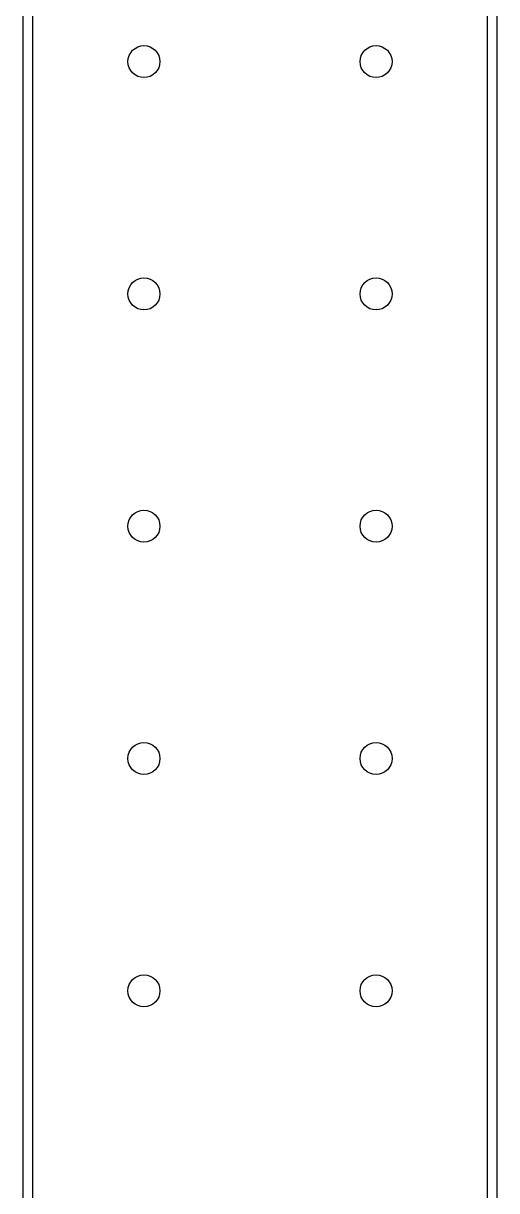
# Model space of a CAD drawing. Header units: inches. Extents: x -1.73 to 1.98, y -0.03 to 4.65.
# Drawn here: x -1.374 to -1.17, y 3.481 to 3.983 of the extents above; entities that cross this region are included whole.
import ezdxf

# ---------------------------------------------------------------- set-up
doc = ezdxf.new("R2010")
doc.units = ezdxf.units.IN
doc.header["$MEASUREMENT"] = 0
doc.layers.add('BLACK', color=250, linetype='CONTINUOUS')

msp = doc.modelspace()

# ---------------------------------------------------------------- linework, layer by layer
at = {"layer": 'BLACK', "linetype": 'CONTINUOUS'}
for p, q in [((-1.17382, 2.5189), (-1.17382, 4.51496)), ((-1.16988, 4.51693), (-1.16988, 2.51693)), ((-1.37382, 2.51693), (-1.37382, 4.46693)), ((-1.36988, 4.46611), (-1.36988, 2.5189))]:
    msp.add_line(p, q, dxfattribs=at)
at = {"layer": 'BLACK'}
for centre in [(-1.32185, 3.96693), (-1.32185, 3.96693), (-1.22185, 3.96693), (-1.22185, 3.96693), (-1.32185, 3.86693), (-1.32185, 3.86693), (-1.22185, 3.86693), (-1.22185, 3.86693), (-1.32185, 3.76693), (-1.32185, 3.76693), (-1.22185, 3.76693), (-1.22185, 3.76693), (-1.32185, 3.66693), (-1.32185, 3.66693), (-1.22185, 3.66693), (-1.22185, 3.66693), (-1.32185, 3.56693), (-1.32185, 3.56693), (-1.22185, 3.56693), (-1.22185, 3.56693)]:
    msp.add_circle(centre, 0.00689, dxfattribs=at)

doc.saveas('drawing.dxf')
